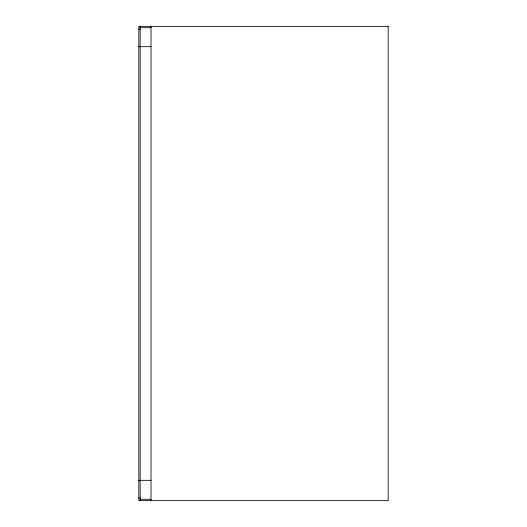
<?xml version="1.0" encoding="UTF-8"?>
<svg xmlns="http://www.w3.org/2000/svg" width="527" height="527" viewBox="0 0 527 527"><rect width="100%" height="100%" fill="white"/><g stroke="black" fill="none" stroke-linecap="round" stroke-linejoin="round"><path stroke-width="0.79" d="M140.182 27.707L151.025 27.707M138.825 29.057L140.182 29.057M138.825 46.679L151.025 46.679M138.825 480.321L151.025 480.321M138.825 497.943L140.182 497.943M140.182 499.293L151.025 499.293M151.025 26.35L151.025 500.65M140.182 26.35L140.182 500.65M388.175 26.35L138.825 26.35L138.825 500.65L388.175 500.65L388.175 26.35"/></g></svg>
